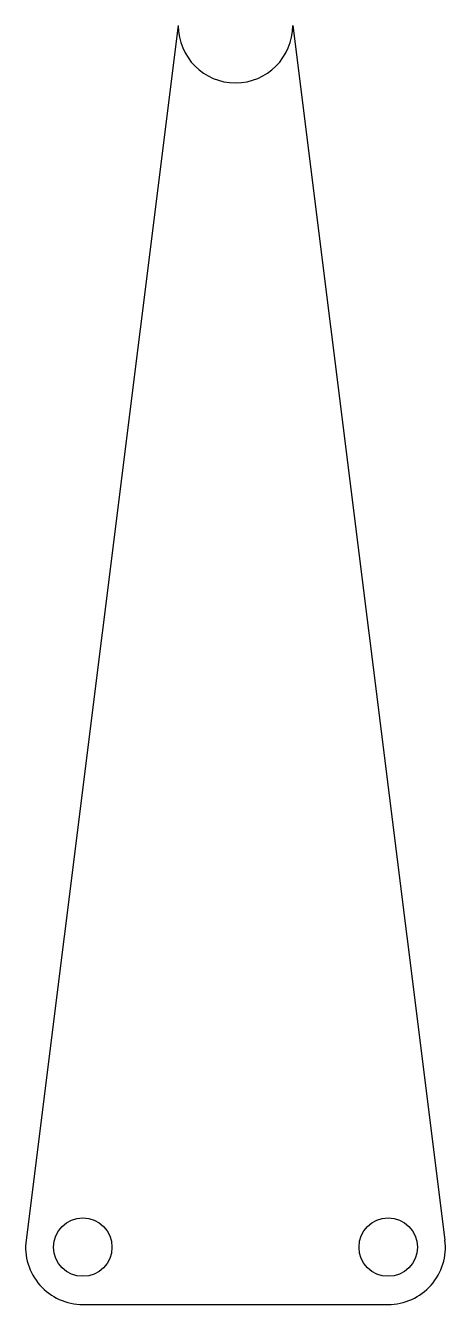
# Model space of a CAD drawing. Header units: inches. Extents: x 2 to 3.38, y 2 to 6.19.
import ezdxf

# ---------------------------------------------------------------- set-up
doc = ezdxf.new("R2010")
doc.units = ezdxf.units.IN
doc.header["$MEASUREMENT"] = 0
doc.layers.get('0').update_dxf_attribs({"linetype": 'CONTINUOUS'})

msp = doc.modelspace()

# ---------------------------------------------------------------- linework, layer by layer
for p, q in [((2.5, 6.1875), (2.0015, 2.2108)), ((2.875, 6.1875), (3.3735, 2.2108)), ((2.1875, 2), (3.1875, 2))]:
    msp.add_line(p, q)
for centre in [(2.1875, 2.1875, 0.0625), (3.1875, 2.1875, 0.0625)]:
    msp.add_circle(centre, 0.0955)
for centre, start, end in [((2.6875, 6.1875), 180, 360), ((2.1875, 2.1875), 172.8543, 270), ((3.1875, 2.1875), 270, 367.1457)]:
    msp.add_arc(centre, 0.1875, start, end)

doc.saveas('drawing.dxf')
